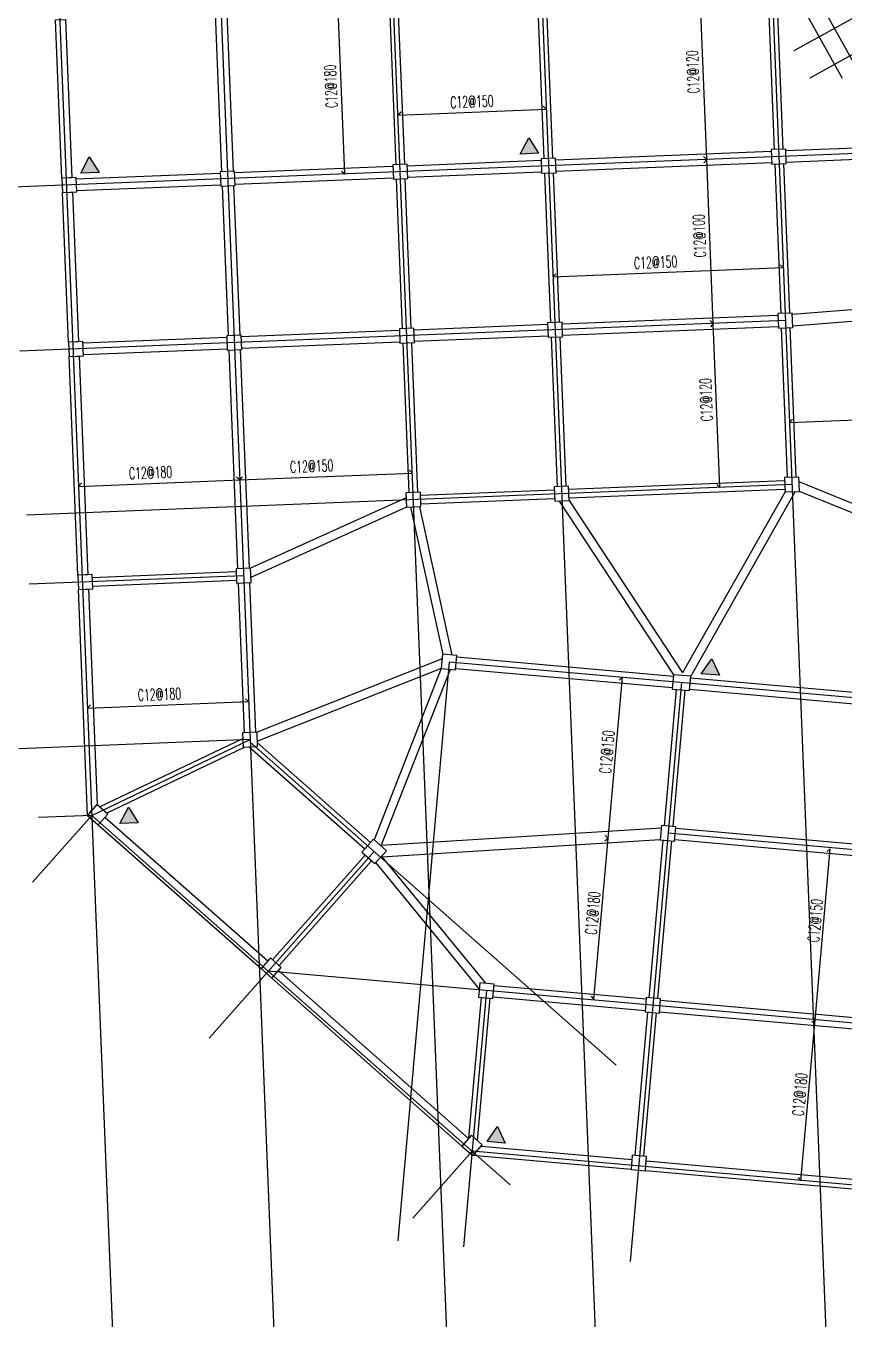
# Model space of a CAD drawing. Header units: millimetres. Extents: x 129427 to 386235, y 419441 to 703525.
# Drawn here: x 182709 to 211116, y 490020 to 534937 of the extents above; entities that cross this region are included whole.
import ezdxf

# ---------------------------------------------------------------- set-up
doc = ezdxf.new("R2010")
doc.units = ezdxf.units.MM
doc.header["$LTSCALE"] = 100
for name, color, linetype in [('B-dote', 253, 'Continuous'), ('B-正筋文字', 7, 'Continuous'), ('B-正筋钢筋', 6, 'Continuous'), ('B-沉降观测点', 5, 'Continuous'), ('COLU', 7, 'Continuous'), ('DIM111', 3, 'Continuous'), ('h斜线-墙', 7, 'Continuous'), ('h斜线-柱', 7, 'Continuous'), ('WALL', 3, 'Continuous'), ('梁虚线', 4, 'Continuous')]:
    doc.layers.add(name, color=color, linetype=linetype)
doc.styles.get("Standard").update_dxf_attribs({"font": 'standard'})
doc.styles.add('汉字', font='汉字')
doc.dimstyles.get("Standard").update_dxf_attribs({"dimtxt": 300, "dimasz": 100, "dimexe": 100, "dimexo": 250, "dimgap": 100, "dimtad": 0, "dimtoh": 1, "dimdec": 0, "dimdsep": 46, "dimcen": 0.09, "dimclrt": 7, "dimadec": 0, "dimazin": 0, "dimtfac": 1, "dimtdec": 4, "dimtofl": 0, "dimtmove": 0, "dimatfit": 3, "dimfxl": 4, "dimfxlon": 1, "dimtolj": 1, "dimtzin": 0, "dimarcsym": 0})

# ---------------------------------------------------------------- blocks, each defined once
blk = doc.blocks.new('A$C7FDE0673')
at = {"layer": 'B-沉降观测点'}
blk.add_hatch(color=256, dxfattribs=at).paths.add_polyline_path([(318, 551), (0, 0), (636, 0)], flags=0)
blk.add_lwpolyline([(0, 0), (318, 551), (636, 0)], close=True, dxfattribs=at)
blk = doc.blocks.new('*D769')
at = {"layer": 'DIM111', "color": 0, "linetype": 'ByBlock', "lineweight": -2}
blk.add_line((261833, 495880), (255101, 497768), dxfattribs=at)
blk.add_arc((262080, 495811), 7148, 174.9316, 164.3322, dxfattribs=at)
for points in [[(255197, 497741), (255209, 497842), (255241, 497833)], [(254959, 496442), (254968, 496341), (254935, 496344)]]:
    blk.add_solid(points, dxfattribs=at)
at = {"layer": 'DIM111', "color": 7, "linetype": 'Continuous', "lineweight": -2, "insert": (269013, 494542), "char_height": 300, "width": 666.67, "attachment_point": 8, "rotation": 79.6319, "style": '汉字'}
blk.add_mtext('349%%D', dxfattribs=at)

msp = doc.modelspace()

# ---------------------------------------------------------------- hatches: boundary and pattern name
at = {"layer": 'h斜线-墙'}
h = msp.add_hatch(dxfattribs=at)
h.set_pattern_fill('ANSI31', color=256, scale=40, angle=2.29877, style=0)
h.set_pattern_definition([])
h.paths.add_polyline_path([(183736.8, 535145.2), (184086.5, 535159.3), (184307.1, 529663.7), (183957.4, 529649.7)], flags=0)
h = msp.add_hatch(dxfattribs=at)
h.set_pattern_fill('ANSI31', color=256, scale=40, angle=2.29877, style=0)
h.set_pattern_definition([])
h.paths.add_polyline_path([(183977.5, 529150.1), (184327.2, 529164.1), (184535.7, 523968.3), (184186, 523954.3)], flags=0)
h = msp.add_hatch(dxfattribs=at)
h.set_pattern_fill('ANSI31', color=256, scale=40, angle=2.29877, style=0)
h.set_pattern_definition([])
h.paths.add_polyline_path([(184206.1, 523454.7), (184555.8, 523468.7), (184860.6, 515874.8), (184510.9, 515860.8)], flags=0)
h = msp.add_hatch(dxfattribs=at)
h.set_pattern_fill('ANSI31', color=256, scale=40, angle=2.29877, style=0)
h.set_pattern_definition([])
h.paths.add_polyline_path([(184845.9, 507516.9), (184531, 515361.2), (184880.7, 515375.2), (185181.3, 507887.8), (185176.9, 507891.6)], flags=0)
h = msp.add_hatch(dxfattribs=at)
h.set_pattern_fill('ANSI31', color=256, scale=40, angle=-41.45462, style=0)
h.set_pattern_definition([])
h.paths.add_polyline_path([(185220.6, 507185.9), (190871.7, 502194.2), (191103.4, 502456.5), (185452.3, 507448.2)], flags=0)
h = msp.add_hatch(dxfattribs=at)
h.set_pattern_fill('ANSI31', color=256, scale=40, angle=-41.45462, style=0)
h.set_pattern_definition([])
h.paths.add_polyline_path([(191246.4, 501863.2), (191478.2, 502125.5), (198078.9, 496295), (197847.2, 496032.7)], flags=0)
h = msp.add_hatch(dxfattribs=at)
h.set_pattern_fill('ANSI31', color=256, scale=40, angle=-5.06835, style=0)
h.set_pattern_definition([])
h.paths.add_polyline_path([(198509.7, 496027.5), (203749, 495562.8), (203718.1, 495214.2), (198221.9, 495701.7)], flags=0)
h = msp.add_hatch(dxfattribs=at)
h.set_pattern_fill('ANSI31', color=256, scale=40, angle=-5.06835, style=0)
h.set_pattern_definition([])
h.paths.add_polyline_path([(204247, 495518.7), (211817.3, 494847.3), (211786.4, 494498.6), (204216.1, 495170)], flags=0)
at = {"layer": 'h斜线-柱'}
h = msp.add_hatch(dxfattribs=at)
h.set_pattern_fill('ANSI31', color=256, scale=40, angle=2.29877, style=0)
h.set_pattern_definition([])
h.paths.add_polyline_path([(208607.6, 530138.8), (209107.2, 530158.8), (209087.2, 530658.4), (208587.6, 530638.4)], flags=0)
h = msp.add_hatch(dxfattribs=at)
h.set_pattern_fill('ANSI31', color=256, scale=40, angle=2.29877, style=0)
h.set_pattern_definition([])
h.paths.add_polyline_path([(195468.2, 529611.3), (195967.8, 529631.4), (195947.7, 530131), (195448.1, 530110.9)], flags=0)
h = msp.add_hatch(dxfattribs=at)
h.set_pattern_fill('ANSI31', color=256, scale=40, angle=2.29877, style=0)
h.set_pattern_definition([])
h.paths.add_polyline_path([(200614.1, 529817.9), (201113.7, 529838), (201093.6, 530337.6), (200594, 530317.5)], flags=0)
h = msp.add_hatch(dxfattribs=at)
h.set_pattern_fill('ANSI31', color=256, scale=40, angle=2.29877, style=0)
h.set_pattern_definition([])
h.paths.add_polyline_path([(183977.5, 529150.1), (184477.1, 529170.1), (184457, 529669.7), (183957.4, 529649.7)], flags=0)
h = msp.add_hatch(dxfattribs=at)
h.set_pattern_fill('ANSI31', color=256, scale=40, angle=2.29877, style=0)
h.set_pattern_definition([])
h.paths.add_polyline_path([(189473, 529370.7), (189972.6, 529390.7), (189952.6, 529890.3), (189453, 529870.3)], flags=0)
h = msp.add_hatch(dxfattribs=at)
h.set_pattern_fill('ANSI31', color=256, scale=40, angle=2.29877, style=0)
h.set_pattern_definition([])
h.paths.add_polyline_path([(200842.7, 524122.5), (201342.3, 524142.5), (201322.2, 524642.1), (200822.6, 524622.1)], flags=0)
h = msp.add_hatch(dxfattribs=at)
h.set_pattern_fill('ANSI31', color=256, scale=40, angle=2.29877, style=0)
h.set_pattern_definition([])
h.paths.add_polyline_path([(208836.2, 524443.4), (209335.8, 524463.4), (209315.8, 524963), (208816.2, 524943)], flags=0)
h = msp.add_hatch(dxfattribs=at)
h.set_pattern_fill('ANSI31', color=256, scale=40, angle=2.29877, style=0)
h.set_pattern_definition([])
h.paths.add_polyline_path([(189701.7, 523675.3), (190201.3, 523695.3), (190181.2, 524194.9), (189681.6, 524174.9)], flags=0)
h = msp.add_hatch(dxfattribs=at)
h.set_pattern_fill('ANSI31', color=256, scale=40, angle=2.29877, style=0)
h.set_pattern_definition([])
h.paths.add_polyline_path([(195696.8, 523915.9), (196196.4, 523936), (196176.4, 524435.6), (195676.8, 524415.5)], flags=0)
h = msp.add_hatch(dxfattribs=at)
h.set_pattern_fill('ANSI31', color=256, scale=40, angle=2.29877, style=0)
h.set_pattern_definition([])
h.paths.add_polyline_path([(184206.1, 523454.7), (184705.7, 523474.7), (184685.6, 523974.3), (184186, 523954.3)], flags=0)
h = msp.add_hatch(dxfattribs=at)
h.set_pattern_fill('ANSI31', color=256, scale=40, angle=2.29877, style=0)
h.set_pattern_definition([])
h.paths.add_polyline_path([(209064.9, 518748), (209564.5, 518768), (209544.4, 519267.6), (209044.8, 519247.6)], flags=0)
h = msp.add_hatch(dxfattribs=at)
h.set_pattern_fill('ANSI31', color=256, scale=40, angle=2.29877, style=0)
h.set_pattern_definition([])
h.paths.add_polyline_path([(201071.3, 518427.1), (201570.9, 518447.1), (201550.9, 518946.7), (201051.3, 518926.7)], flags=0)
h = msp.add_hatch(dxfattribs=at)
h.set_pattern_fill('ANSI31', color=256, scale=40, angle=2.29877, style=0)
h.set_pattern_definition([])
h.paths.add_polyline_path([(195925.5, 518220.5), (196425.1, 518240.6), (196405, 518740.2), (195905.4, 518720.1)], flags=0)
h = msp.add_hatch(dxfattribs=at)
h.set_pattern_fill('ANSI31', color=256, scale=40, angle=2.29877, style=0)
h.set_pattern_definition([])
h.paths.add_polyline_path([(190026.6, 515581.8), (190526.2, 515601.8), (190506.1, 516101.4), (190006.5, 516081.4)], flags=0)
h = msp.add_hatch(dxfattribs=at)
h.set_pattern_fill('ANSI31', color=256, scale=40, angle=2.29877, style=0)
h.set_pattern_definition([])
h.paths.add_polyline_path([(184531, 515361.2), (185030.6, 515381.2), (185010.5, 515880.8), (184510.9, 515860.8)], flags=0)
h = msp.add_hatch(dxfattribs=at)
h.set_pattern_fill('ANSI31', color=256, scale=40, angle=-5.06835, style=0)
h.set_pattern_definition([])
h.paths.add_polyline_path([(197129.5, 512614.3), (197627.6, 512570.1), (197671.7, 513068.2), (197173.7, 513112.3)], flags=0)
h = msp.add_hatch(dxfattribs=at)
h.set_pattern_fill('ANSI31', color=256, scale=40, angle=-5.06835, style=0)
h.set_pattern_definition([])
h.paths.add_polyline_path([(205148, 511903.1), (205745.7, 511850.1), (205789.9, 512348.2), (205192.2, 512401.2)], flags=0)
h = msp.add_hatch(dxfattribs=at)
h.set_pattern_fill('ANSI31', color=256, scale=40, angle=2.29877, style=0)
h.set_pattern_definition([])
h.paths.add_polyline_path([(190255.2, 509886.4), (190754.8, 509906.4), (190734.7, 510406), (190235.1, 510386)], flags=0)
h = msp.add_hatch(dxfattribs=at)
h.set_pattern_fill('ANSI31', color=256, scale=40, angle=-41.45462, style=0)
h.set_pattern_definition([])
h.paths.add_polyline_path([(184845.9, 507516.9), (185220.6, 507185.9), (185551.6, 507560.6), (185176.9, 507891.6)], flags=0)
h = msp.add_hatch(dxfattribs=at)
h.set_pattern_fill('ANSI31', color=256, scale=40, angle=-5.06835, style=0)
h.set_pattern_definition([])
h.paths.add_polyline_path([(204734, 506669.2), (205232.1, 506625.1), (205276.3, 507123.1), (204778.2, 507167.3)], flags=0)
h = msp.add_hatch(dxfattribs=at)
h.set_pattern_fill('ANSI31', color=256, scale=40, angle=-41.45462, style=0)
h.set_pattern_definition([])
h.paths.add_polyline_path([(194376.1, 506237), (194825.8, 505839.8), (195223, 506289.5), (194773.3, 506686.7)], flags=0)
h = msp.add_hatch(dxfattribs=at)
h.set_pattern_fill('ANSI31', color=256, scale=40, angle=-41.45462, style=0)
h.set_pattern_definition([])
h.paths.add_polyline_path([(190871.7, 502194.2), (191246.4, 501863.2), (191577.5, 502237.9), (191202.7, 502568.9)], flags=0)
h = msp.add_hatch(dxfattribs=at)
h.set_pattern_fill('ANSI31', color=256, scale=40, angle=-5.06835, style=0)
h.set_pattern_definition([])
h.paths.add_polyline_path([(198423.9, 501205.3), (198922, 501161.2), (198966.1, 501659.2), (198468.1, 501703.4)], flags=0)
h = msp.add_hatch(dxfattribs=at)
h.set_pattern_fill('ANSI31', color=256, scale=40, angle=-5.06835, style=0)
h.set_pattern_definition([])
h.paths.add_polyline_path([(204204, 500692.7), (204702, 500648.5), (204746.2, 501146.6), (204248.1, 501190.7)], flags=0)
h = msp.add_hatch(dxfattribs=at)
h.set_pattern_fill('ANSI31', color=256, scale=40, angle=-41.45462, style=0)
h.set_pattern_definition([])
h.paths.add_polyline_path([(197847.2, 496032.7), (198221.9, 495701.7), (198552.9, 496076.4), (198178.2, 496407.4)], flags=0)
h = msp.add_hatch(dxfattribs=at)
h.set_pattern_fill('ANSI31', color=256, scale=40, angle=-5.06835, style=0)
h.set_pattern_definition([])
h.paths.add_polyline_path([(203718.1, 495214.2), (204216.1, 495170), (204260.3, 495668.1), (203762.3, 495712.3)], flags=0)

# ---------------------------------------------------------------- linework, layer by layer
at = {"layer": 'B-dote'}
for p, q in [((197411.7, 487429.9), (189943.7, 673465)), ((178353.1, 672999.8), (185821, 486964.6)), ((183948.6, 673224.4), (191416.5, 487189.3)), ((199122.4, 555833.8), (211577.3, 533406.3)), ((203264, 547140.2), (211047.9, 533123.8)), ((226251.5, 542189), (209926.2, 533122.8)), ((200384.5, 541768.3), (202557.5, 487636.5)), ((208378.1, 542089.2), (210551.1, 487957.4)), ((209386, 534081.1), (220740.7, 540386.8)), ((215244.2, 530655.4), (182271.4, 529331.8)), ((209076, 524703.2), (182500, 523636.4)), ((209304.6, 519007.8), (182728.6, 517941)), ((190266.3, 515841.6), (182824.9, 515542.9)), ((197400.6, 512841.2), (195617.7, 492738.7)), ((300944.2, 503657.9), (197400.6, 512841.2)), ((205469, 512125.7), (203686, 492023.1)), ((190495, 510146.2), (182460.9, 509823.7)), ((184996, 507517.8), (190495, 510146.2)), ((190498.3, 510062.6), (203197.4, 498845.3)), ((182942.1, 505192.6), (184996, 507517.8)), ((184996, 507517.8), (183150, 507443.7)), ((184996, 507517.8), (199523.1, 494685.7)), ((364927.4, 492712.5), (205005.1, 506896.2)), ((189071.5, 499778.5), (194799.5, 506263.3)), ((364397.3, 486736), (191125.3, 502103.6)), ((198695, 501432.3), (197906, 492535.8)), ((198200.3, 495854.2), (196146.5, 493529.1)), ((363902.6, 481157.9), (198200.3, 495854.2))]:
    msp.add_line(p, q, dxfattribs=at)
at = {"layer": 'B-正筋钢筋'}
for points in [[(206236.7, 530395.5), (206346.9, 530293.8), (206106.1, 536293.4), (206004.3, 536183.2)], [(193668.7, 529895.5), (193779, 529793.7), (193538.3, 535788.9), (193436.6, 535678.7)], [(195730.7, 531948.7), (195629, 531838.5), (200774.9, 532045.1), (200664.6, 532146.8)], [(206465.1, 524704.5), (206575.4, 524602.8), (206346.9, 530293.8), (206245.2, 530183.6)], [(201110.4, 526329.9), (201008.7, 526219.7), (209002.3, 526540.5), (208892, 526642.3)], [(206693.8, 519009.1), (206804, 518907.4), (206575.5, 524598.4), (206473.8, 524488.2)], [(209319.9, 521272.9), (209218.1, 521162.7), (214420.8, 521371.5), (214310.6, 521473.3)], [(184639.1, 519052.5), (184537.3, 518942.2), (190132.8, 519166.9), (190022.6, 519268.6)], [(190234.6, 519277.1), (190132.8, 519166.9), (196128, 519407.5), (196017.8, 519509.3)], [(202825.3, 506832.8), (202921.6, 506717.7), (203417.9, 512313.9), (203302.9, 512217.6)], [(184948.1, 511353), (184846.4, 511242.8), (190441.9, 511467.4), (190331.7, 511569.2)], [(202329, 501236.6), (202425.2, 501121.6), (202921.6, 506717.7), (202806.5, 506621.5)], [(210013.1, 500516.8), (210109.4, 500401.7), (210637.4, 506355.6), (210522.4, 506259.4)], [(209518.4, 494938.7), (209614.6, 494823.6), (210111, 500419.8), (209995.9, 500323.5)]]:
    msp.add_lwpolyline(points, dxfattribs=at)
at = {"layer": 'COLU'}
for points in [[(208607.6, 530138.8), (209107.2, 530158.8), (209087.2, 530658.4), (208587.6, 530638.4)], [(195468.2, 529611.3), (195967.8, 529631.4), (195947.7, 530131), (195448.1, 530110.9)], [(200614.1, 529817.9), (201113.7, 529838), (201093.6, 530337.6), (200594, 530317.5)], [(183977.5, 529150.1), (184477.1, 529170.1), (184457, 529669.7), (183957.4, 529649.7)], [(189473, 529370.7), (189972.6, 529390.7), (189952.6, 529890.3), (189453, 529870.3)], [(200842.7, 524122.5), (201342.3, 524142.5), (201322.2, 524642.1), (200822.6, 524622.1)], [(208836.2, 524443.4), (209335.8, 524463.4), (209315.8, 524963), (208816.2, 524943)], [(189701.7, 523675.3), (190201.3, 523695.3), (190181.2, 524194.9), (189681.6, 524174.9)], [(195696.8, 523915.9), (196196.4, 523936), (196176.4, 524435.6), (195676.8, 524415.5)], [(184206.1, 523454.7), (184705.7, 523474.7), (184685.6, 523974.3), (184186, 523954.3)], [(209064.9, 518748), (209564.5, 518768), (209544.4, 519267.6), (209044.8, 519247.6)], [(201071.3, 518427.1), (201570.9, 518447.1), (201550.9, 518946.7), (201051.3, 518926.7)], [(195925.5, 518220.5), (196425.1, 518240.6), (196405, 518740.2), (195905.4, 518720.1)], [(190026.6, 515581.8), (190526.2, 515601.8), (190506.1, 516101.4), (190006.5, 516081.4)], [(184531, 515361.2), (185030.6, 515381.2), (185010.5, 515880.8), (184510.9, 515860.8)], [(197129.5, 512614.3), (197627.6, 512570.1), (197671.7, 513068.2), (197173.7, 513112.3)], [(205148, 511903.1), (205745.7, 511850.1), (205789.9, 512348.2), (205192.2, 512401.2)], [(190255.2, 509886.4), (190754.8, 509906.4), (190734.7, 510406), (190235.1, 510386)], [(184845.9, 507516.9), (185220.6, 507185.9), (185551.6, 507560.6), (185176.9, 507891.6)], [(204734, 506669.2), (205232.1, 506625.1), (205276.3, 507123.1), (204778.2, 507167.3)], [(194376.1, 506237), (194825.8, 505839.8), (195223, 506289.5), (194773.3, 506686.7)], [(190871.7, 502194.2), (191246.4, 501863.2), (191577.5, 502237.9), (191202.7, 502568.9)], [(198423.9, 501205.3), (198922, 501161.2), (198966.1, 501659.2), (198468.1, 501703.4)], [(204204, 500692.7), (204702, 500648.5), (204746.2, 501146.6), (204248.1, 501190.7)], [(197847.2, 496032.7), (198221.9, 495701.7), (198552.9, 496076.4), (198178.2, 496407.4)], [(203718.1, 495214.2), (204216.1, 495170), (204260.3, 495668.1), (203762.3, 495712.3)]]:
    msp.add_lwpolyline(points, close=True, dxfattribs=at)
at = {"layer": 'WALL'}
for points in [[(183736.8, 535145.2), (184086.5, 535159.3), (184307.1, 529663.7), (183957.4, 529649.7)], [(183977.5, 529150.1), (184327.2, 529164.1), (184535.7, 523968.3), (184186, 523954.3)], [(184206.1, 523454.7), (184555.8, 523468.7), (184860.6, 515874.8), (184510.9, 515860.8)], [(184845.9, 507516.9), (184531, 515361.2), (184880.7, 515375.2), (185181.3, 507887.8), (185176.9, 507891.6)], [(198509.7, 496027.5), (203749, 495562.8), (203718.1, 495214.2), (198221.9, 495701.7)], [(204247, 495518.7), (211817.3, 494847.3), (211786.4, 494498.6), (204216.1, 495170)]]:
    msp.add_lwpolyline(points, close=True, dxfattribs=at)
for points in [[(185220.6, 507185.9), (190871.7, 502194.2), (191103.4, 502456.5), (185452.3, 507448.2), (185220.6, 507185.9)], [(191246.4, 501863.2), (191478.2, 502125.5), (198078.9, 496295), (197847.2, 496032.7), (191246.4, 501863.2)]]:
    msp.add_lwpolyline(points, dxfattribs=at)
at = {"layer": '梁虚线'}
for p, q in [((208466.8, 536138.8), (208687.5, 530643.2)), ((208766.7, 536149.2), (208987.3, 530653.7)), ((195327.4, 535611.3), (195548, 530115.7)), ((195627.2, 535621.8), (195847.9, 530126.2)), ((200473.3, 535817.9), (200693.9, 530322.3)), ((200773.1, 535828.3), (200993.7, 530332.8)), ((189282.3, 535368.9), (189502.9, 529873.3)), ((189682, 535382.9), (189902.7, 529887.3)), ((201096.6, 530287.6), (208590.6, 530588.5)), ((209090.2, 530608.5), (215009.9, 530846.2)), ((189955.6, 529840.4), (195451.2, 530061)), ((195950.8, 530081.1), (200597, 530267.6)), ((201110.6, 529887.9), (208604.6, 530188.7)), ((208707.5, 530143.6), (208916.1, 524947.8)), ((209007.3, 530154.1), (209215.9, 524958.2)), ((209104.2, 530208.8), (214974.8, 530444.4)), ((184460.1, 529619.8), (189456, 529820.4)), ((189969.6, 529440.6), (195465.1, 529661.3)), ((195568.1, 529616.1), (195776.7, 524420.3)), ((195867.9, 529626.6), (196076.5, 524430.8)), ((195964.8, 529681.3), (200611, 529867.8)), ((200713.9, 529822.7), (200922.5, 524626.9)), ((201013.8, 529833.2), (201222.3, 524637.4)), ((184474, 529220), (189470, 529420.6)), ((189522.9, 529373.7), (189731.5, 524177.9)), ((189922.7, 529387.7), (190131.3, 524191.9)), ((209318.5, 524923.2), (214521.4, 525338)), ((201325.3, 524592.2), (208819.2, 524893.1)), ((209332.5, 524523), (214486, 524933.9)), ((190184.3, 524145), (195679.8, 524365.6)), ((196179.4, 524385.7), (200825.7, 524572.2)), ((201339.2, 524192.5), (208833.2, 524493.3)), ((208936.1, 524448.2), (209144.7, 519252.4)), ((209236, 524458.6), (209444.5, 519262.8)), ((184688.7, 523924.4), (189684.6, 524124.9)), ((190198.2, 523745.2), (195693.8, 523965.8)), ((195796.7, 523920.7), (196005.3, 518724.9)), ((196096.5, 523931.2), (196305.1, 518735.4)), ((196193.4, 523985.9), (200839.6, 524172.4)), ((200942.6, 524127.3), (201151.1, 518931.5)), ((201242.4, 524137.8), (201451, 518941.9)), ((184702.6, 523524.6), (189698.6, 523725.2)), ((189751.6, 523678.3), (190056.4, 516084.4)), ((190151.3, 523692.3), (190456.2, 516098.4)), ((196409.8, 518640.3), (201056, 518826.8)), ((201555.7, 518846.8), (209049.6, 519147.7)), ((201566.1, 518547), (209060.1, 518847.9)), ((213813.9, 517358.9), (209551.2, 519097.7)), ((195912.5, 518543.8), (190505.7, 516101.4)), ((196420.3, 518340.5), (201066.5, 518527)), ((201221, 518433.1), (205191.4, 512400.6)), ((201570.9, 518447.1), (205510.4, 512461.7)), ((209064.9, 518748), (205510.4, 512461.7)), ((209417.5, 518762.1), (205789.7, 512346.2)), ((213786.2, 517045.9), (209564.5, 518768)), ((195925.5, 518220.5), (190519.1, 515778.3)), ((196067.2, 518226.8), (197188, 513110.8)), ((196372, 518237.4), (197501.1, 513083.4)), ((185015.3, 515780.9), (190011.3, 515981.5)), ((185025.8, 515481.1), (190021.8, 515681.7)), ((190076.5, 515584.8), (190285.1, 510388)), ((190476.2, 515598.8), (190684.8, 510404)), ((197667.1, 513018.4), (205187.8, 512351.4)), ((197159.2, 512948.7), (190734.7, 510406)), ((197129.5, 512614.3), (190747.5, 510088.4)), ((197129.9, 512619), (194797.1, 506665.7)), ((197439.5, 512586.8), (195046.2, 506478.9)), ((197632.2, 512619.9), (205152.7, 511952.9)), ((205785.2, 512298.4), (213305.7, 511631.4)), ((204877.8, 507158.3), (205297.4, 511889.7)), ((205176.7, 507132.1), (205596.3, 511863.6)), ((205750.4, 511899.9), (213270.8, 511232.9)), ((185265.9, 507813), (190242.9, 510192)), ((185510.1, 507597.3), (190303.2, 509888.3)), ((190461.8, 509894.7), (194475.4, 506349.4)), ((190749.4, 510040.9), (194674, 506574.3)), ((184931.3, 507653.1), (184991.7, 507682)), ((195046.1, 506478.9), (204770.5, 507082)), ((195070.8, 506079.7), (204735.2, 506679.1)), ((205236.7, 506674.9), (212807, 506003.4)), ((205271.6, 507073.3), (212841.9, 506401.9)), ((204347.7, 501181.7), (204833.6, 506660.2)), ((204646.6, 501155.4), (205132.5, 506634.1)), ((191276.2, 502501.1), (194488.5, 506137.7)), ((191502.6, 502304.3), (194713.3, 505939.1)), ((194853.7, 505871.4), (198448.6, 501483.7)), ((195070.8, 506079.7), (198671.2, 501685.4)), ((198961.7, 501609.4), (204243.5, 501141)), ((198089.9, 496307.5), (198523.5, 501196.5)), ((198383.8, 496225.7), (198822.4, 501170)), ((198926.4, 501211), (204208.6, 500742.5)), ((204741.5, 501096.8), (212311.8, 500425.4)), ((203861.8, 495702.2), (204303.6, 500683.7)), ((204160.6, 495676.1), (204602.4, 500657.5)), ((204706.7, 500698.3), (212277, 500026.9))]:
    msp.add_line(p, q, dxfattribs=at)

# ---------------------------------------------------------------- block references
at = {"layer": 'B-沉降观测点'}
for p, rotation in [((199869.7, 530485.8), 2.298772997339518), ((184614.7, 529822.8), 2.298772997339518), ((206156.4, 512437.9), 354.9316457873965), ((185972.4, 507233.4), 2.298772997339518), ((198718.2, 496191.5), 354.9316457873965)]:
    msp.add_blockref('A$C7FDE0673', p, dxfattribs=dict(at, rotation=rotation))

# ---------------------------------------------------------------- texts
at = {"layer": 'B-正筋文字', "width": 0.65}
for s, rotation, p in [('C12@120', 92.29877, (206094.7, 532594.5)), ('C12@180', 92.29877, (193526.8, 532094.5)), ('C12@150', 2.29877, (197451.9, 532077.7)), ('C12@100', 92.29877, (206323.2, 526903.6)), ('C12@150', 2.29877, (203830.8, 526498.9)), ('C12@120', 92.29877, (206551.8, 521208.1)), ('C12@150', 2.29877, (191888.5, 519414.9)), ('C12@180', 2.29877, (186293, 519190.3)), ('C12@180', 2.29877, (186602.1, 511490.8)), ('C12@150', 84.93165, (203017.8, 508952.4)), ('C12@180', 84.93165, (202521.4, 503356.3)), ('C12@150', 84.93165, (210246.4, 503097.3)), ('C12@180', 84.93165, (209710.8, 497058.3))]:
    msp.add_text(s, height=400, rotation=rotation, dxfattribs=at).set_placement(p)

# ---------------------------------------------------------------- dimensions: what is measured, and where the dimension line sits
at = {"layer": 'DIM111'}
dim = msp.add_angular_dim_2l(base=(269068.1, 494308), line1=((280661.2, 490598.9), (262073.4, 495812.4)), line2=((364397.3, 486736), (191125.3, 502103.6)), dimstyle='Standard', dxfattribs=at)
dim.commit()
dim.dimension.update_dxf_attribs({"geometry": '*D769', "text_midpoint": (268865.2, 494569.2)})

doc.saveas('drawing.dxf')
